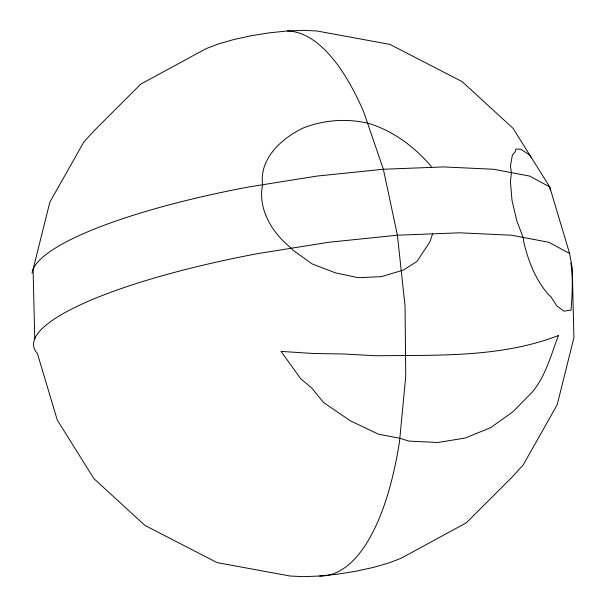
<?xml version="1.0" encoding="UTF-8"?>
<svg xmlns="http://www.w3.org/2000/svg" width="607" height="607" viewBox="0 0 607 607"><rect width="100%" height="100%" fill="white"/><g stroke="black" fill="none" stroke-linecap="round" stroke-linejoin="round"><path stroke-width="0.91" d="M432.579 233.854L429.885 241.874L416.903 261.526L403.374 270.069L381.325 276.678L358.039 277.687L335.489 272.854L312.112 263.916L292.749 250.008L291.421 248.225C272.513 233.551 257.55 209.332 262.573 184.756C259.136 158.503 281.898 137.994 303.667 127.819C323.986 119.936 346.293 118.35 367.554 123.115C392.107 130.126 413.337 146.014 430.082 165.005L431.668 167.388M569.609 253.514L548.842 242.276L511.352 235.213L459.696 232.807L397.403 235.213L328.706 242.276L258.286 253.514A273.15 56.975 -9 0 0 37.391 353.486L57.286 420.074L93.971 478.711L144.929 525.412L217.078 562.606L290.131 576.028L303.5 576.65L319.623 576.028L337.401 574.199L355.626 571.293L373.055 567.499L388.495 563.091L400.901 558.349L466.282 522.847L512.042 477.125L523.128 465.068L557.165 404.808L573.918 337.644L572.242 268.15L569.609 253.514L549.714 186.926L513.029 128.289L462.071 81.588L389.922 44.394L316.869 30.972L303.5 30.35L287.377 30.972L269.599 32.801L251.374 35.707L233.945 39.501L218.505 43.909L206.099 48.651L140.718 84.153L94.958 129.875L83.872 141.932L49.835 202.192L33.082 269.356L34.758 338.85M531.171 157.805L530.48 156.181L528.265 154.079L520.578 149.11L515.874 149.178L515.115 151.917L512.384 154.952L510.449 166.007L511.42 172.638L510.419 181.523L512.02 200.53L516.929 221.145L523.097 237.428L523.856 242.276A88.182 45.457 82.5 0 0 549.403 295.488L550.746 296.557L556.923 306.004L563.994 311.171L571.035 310.056C572.242 294.494 573.19 278.31 570.884 262.945M550.374 190.613L549.714 186.926L529.645 176.076L493.438 169.254L443.542 166.925L383.366 169.254L317.013 176.076L248.991 186.926A263.84 55.032 -9 0 0 32.042 273.135M287.377 30.972A273.15 101.164 85.9 0 1 363.897 112.439L383.366 169.254L397.403 235.213L405.036 305.829L405.749 376.279L399.489 441.775A273.15 101.164 85.9 0 1 319.623 576.028M558.448 335.496C551.065 354.67 545.83 375.756 532.438 391.864L512.968 411.736L490.653 427.632L465.266 438.034L437.905 442.48L408.875 441.099L399.823 438.277L378.525 434.217L350.505 420.894L323.592 402.54L311.679 387.919L300.806 378.821L281.026 351.407L314.062 353.524L343.167 353.964L375.634 355.748L405.537 355.52C456.836 355.285 510.009 354.329 558.448 335.496"/></g></svg>
